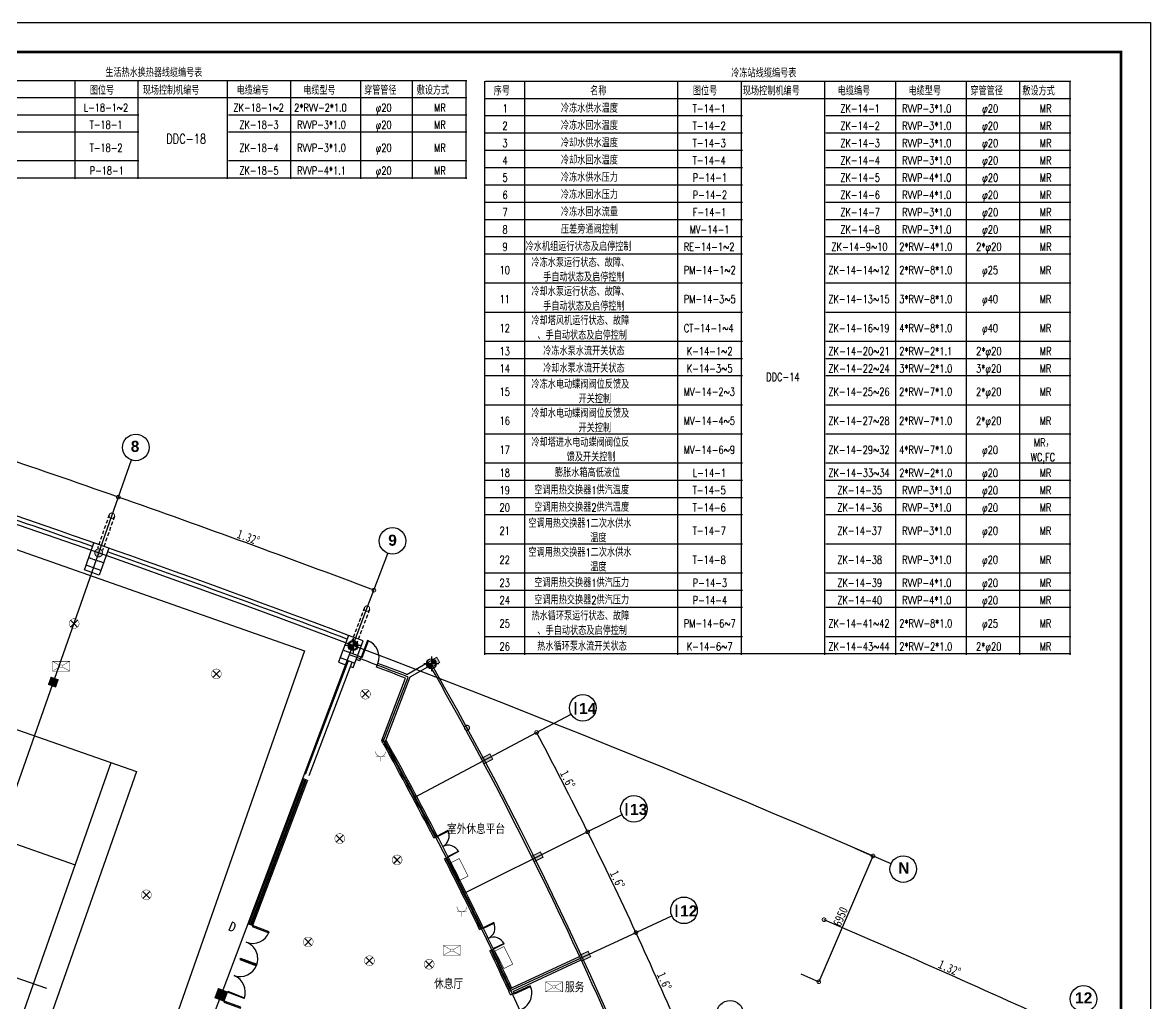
# Model space of a CAD drawing. Extents: x 23618587 to 48466785, y 42305484 to 86624613.
# Drawn here: x 24342374 to 24399613, y 43374893 to 43424671 of the extents above; entities that cross this region are included whole.
import ezdxf

# ---------------------------------------------------------------- set-up
doc = ezdxf.new("R2010")
doc.units = 0
doc.header["$MEASUREMENT"] = 0
doc.linetypes.add('HIDDEN', pattern=[9.525, 6.35, -3.175])
doc.layers.get('0').update_dxf_attribs({"linetype": 'CONTINUOUS'})
doc.layers.get('DEFPOINTS').update_dxf_attribs({"linetype": 'CONTINUOUS'})
for name, color, linetype in [('AC-W', 7, 'CONTINUOUS'), ('FRAME', 7, 'CONTINUOUS'), ('楼控', 1, 'CONTINUOUS'), ('设备-动力', 3, 'CONTINUOUS'), ('设备-插座', 3, 'CONTINUOUS'), ('设备-照明', 3, 'CONTINUOUS'), ('设备-箱柜', 3, 'CONTINUOUS')]:
    doc.layers.add(name, color=color, linetype=linetype)
doc.styles.add('HZTXT', font='txt', dxfattribs={"width": 0.9, "bigfont": 'HZTXT'})
doc.styles.add('IDQSTYLE', font='simplex.shx', dxfattribs={"width": 0.7, "bigfont": 'hzfs1.shx'})
doc.styles.add('Q1', font='SimSun.ttf', dxfattribs={"width": 0.8, "height": 450})
doc.styles.add('Q200', font='SimSun.ttf', dxfattribs={"width": 0.8, "height": 450})
doc.styles.add('T-SG-01$0$Arial', font='ARIALBD.TTF')
doc.dimstyles.new('Q2', dxfattribs={"dimscale": 150, "dimtxt": 2.5, "dimasz": 2.5, "dimexe": 0, "dimexo": 0, "dimgap": 0.5, "dimtad": 1, "dimdec": 4, "dimdsep": 46, "dimtxsty": 'Q200', "dimblk1": 'DOTSMALL', "dimblk2": 'DOTSMALL', "dimsah": 1, "dimcen": 2.5, "dimadec": 0, "dimazin": 0, "dimtfac": 1, "dimtdec": 3, "dimtmove": 2, "dimatfit": 3, "dimldrblk": 'DOTSMALL', "dimfxl": 1, "dimtolj": 1, "dimtzin": 10, "dimarcsym": 0})

# ---------------------------------------------------------------- blocks, each defined once
blk = doc.blocks.new('_DOTSMALL')
at = {"color": 0, "linetype": 'ByBlock', "const_width": 0.5}
blk.add_lwpolyline([(-0.0625, 0, 1), (0.0625, 0, 1)], format="xyb", close=True, dxfattribs=at)
blk = doc.blocks.new('*D46')
at = {"color": 0, "linetype": 'ByBlock'}
for p, q in [((24384614, 43382771), (24385532, 43382375)), ((24385532, 43382375), (24382782, 43375993)), ((24381863, 43376388), (24382782, 43375993))]:
    blk.add_line(p, q, dxfattribs=at)
at = {"layer": 'DEFPOINTS', "color": 0, "linetype": 'ByBlock'}
for p in [(24384614, 43382771), (24381863, 43376388), (24382782, 43375993)]:
    blk.add_point(p, dxfattribs=at)
at = {"color": 0, "linetype": 'ByBlock', "xscale": 375, "yscale": 375, "zscale": 375}
for p, rotation in [((24385532, 43382375), 66.6879804380563), ((24382782, 43375993), 246.6879804380563)]:
    blk.add_blockref('_DOTSMALL', p, dxfattribs=dict(at, rotation=rotation))
at = {"color": 0, "linetype": 'ByBlock', "insert": (24383881, 43379303), "char_height": 450, "attachment_point": 5, "rotation": 66.688, "style": 'Q200'}
blk.add_mtext('\\A1;6950', dxfattribs=at)
blk = doc.blocks.new('A$C78551AF3')
for points in [[(1500, 2500), (1500, 1500), (2500, 1500, 0.4142136)], [(500, 1500, 0.4142136), (1500, 500), (1500, 1500)]]:
    blk.add_hatch(color=256).paths.add_polyline_path(points)
for p, q in [((1500, 0), (1500, 3000)), ((0, 1500), (3000, 1500))]:
    blk.add_line(p, q)
blk.add_circle((1500, 1500), 1000)
blk = doc.blocks.new('A$C5D383393')
at = {"xscale": 0.25, "yscale": 0.25, "zscale": 0.25}
blk.add_blockref('A$C78551AF3', (0, 0), dxfattribs=at)
blk = doc.blocks.new('*D49')
at = {"color": 0, "linetype": 'ByBlock'}
blk.add_arc((24148685, 42835268), 599173, 69.32798, 70.64798, dxfattribs=at)
at = {"layer": 'DEFPOINTS', "color": 0, "linetype": 'ByBlock'}
for p in [(24347897, 43402474), (24346903, 43399644), (24355893, 43397471), (24360557, 43396799), (24359851, 43394928)]:
    blk.add_point(p, dxfattribs=at)
at = {"color": 0, "linetype": 'ByBlock', "xscale": 375, "yscale": 375, "zscale": 375}
for p, rotation in [((24347234, 43400587), 160.6479804382212), ((24360204, 43395864), 339.3279804383998)]:
    blk.add_blockref('_DOTSMALL', p, dxfattribs=dict(at, rotation=rotation))
at = {"color": 0, "linetype": 'ByBlock', "insert": (24353835, 43398545), "char_height": 450, "attachment_point": 5, "rotation": 339.988, "style": 'Q200'}
blk.add_mtext('\\A1;1.32°', dxfattribs=at)
blk = doc.blocks.new('*D51')
at = {"color": 0, "linetype": 'ByBlock'}
blk.add_arc((24148685, 42835268), 599173, 70.64798, 71.96798, dxfattribs=at)
at = {"layer": 'DEFPOINTS', "color": 0, "linetype": 'ByBlock'}
for p in [(24334468, 43405962), (24333849, 43404060), (24342887, 43402095), (24347897, 43402474), (24346903, 43399644)]:
    blk.add_point(p, dxfattribs=at)
at = {"color": 0, "linetype": 'ByBlock', "xscale": 375, "yscale": 375, "zscale": 375}
for p, rotation in [((24334158, 43405011), 161.9679804379639), ((24347234, 43400587), 340.6479804380576)]:
    blk.add_blockref('_DOTSMALL', p, dxfattribs=dict(at, rotation=rotation))
at = {"color": 0, "linetype": 'ByBlock', "insert": (24340805, 43403121), "char_height": 450, "attachment_point": 5, "rotation": 341.308, "style": 'Q200'}
blk.add_mtext('\\A1;1.32°', dxfattribs=at)
blk = doc.blocks.new('*D61')
at = {"color": 0, "linetype": 'ByBlock'}
blk.add_arc((24189221, 43293341), 203000, 24.8, 26.4, dxfattribs=at)
at = {"layer": 'DEFPOINTS', "color": 0, "linetype": 'ByBlock'}
for p in [(24372842, 43384491), (24370155, 43383157), (24372700, 43380201), (24375328, 43379334), (24372592, 43378070)]:
    blk.add_point(p, dxfattribs=at)
at = {"color": 0, "linetype": 'ByBlock', "xscale": 375, "yscale": 375, "zscale": 375}
for p, rotation in [((24371051, 43383602), 116.4000000028499), ((24373500, 43378489), 294.8000000027336)]:
    blk.add_blockref('_DOTSMALL', p, dxfattribs=dict(at, rotation=rotation))
at = {"color": 0, "linetype": 'ByBlock', "insert": (24372564, 43381184), "char_height": 450, "attachment_point": 5, "rotation": 295.6, "style": 'Q200'}
blk.add_mtext('\\A1;1.6°', dxfattribs=at)
blk = doc.blocks.new('*D62')
at = {"color": 0, "linetype": 'ByBlock'}
blk.add_arc((24189221, 43293341), 203000, 23.2, 24.8, dxfattribs=at)
at = {"layer": 'DEFPOINTS', "color": 0, "linetype": 'ByBlock'}
for p in [(24375328, 43379334), (24372592, 43378070), (24375053, 43375044), (24377656, 43374104), (24374887, 43372917)]:
    blk.add_point(p, dxfattribs=at)
at = {"color": 0, "linetype": 'ByBlock', "xscale": 375, "yscale": 375, "zscale": 375}
for p, rotation in [((24373500, 43378489), 114.8000000029758), ((24375806, 43373311), 293.200000002989)]:
    blk.add_blockref('_DOTSMALL', p, dxfattribs=dict(at, rotation=rotation))
at = {"color": 0, "linetype": 'ByBlock', "insert": (24374945, 43376030), "char_height": 450, "attachment_point": 5, "rotation": 294, "style": 'Q200'}
blk.add_mtext('\\A1;1.6°', dxfattribs=at)
blk = doc.blocks.new('*D65')
at = {"color": 0, "linetype": 'ByBlock'}
blk.add_arc((24189221, 43293341), 203000, 26.4, 28, dxfattribs=at)
at = {"layer": 'DEFPOINTS', "color": 0, "linetype": 'ByBlock'}
for p in [(24370214, 43389576), (24367577, 43388174), (24370203, 43385290), (24372842, 43384491), (24370155, 43383157)]:
    blk.add_point(p, dxfattribs=at)
at = {"color": 0, "linetype": 'ByBlock', "xscale": 375, "yscale": 375, "zscale": 375}
for p, rotation in [((24368460, 43388643), 118.0000000027783), ((24371051, 43383602), 296.4000000026154)]:
    blk.add_blockref('_DOTSMALL', p, dxfattribs=dict(at, rotation=rotation))
at = {"color": 0, "linetype": 'ByBlock', "insert": (24370040, 43386269), "char_height": 450, "attachment_point": 5, "rotation": 297.2, "style": 'Q200'}
blk.add_mtext('\\A1;1.6°', dxfattribs=at)
blk = doc.blocks.new('*D67')
at = {"color": 0, "linetype": 'ByBlock'}
blk.add_line((24383044, 43379129), (24383050, 43379143), dxfattribs=at)
blk.add_arc((24148685, 42835268), 592223, 65.36798, 66.68798, dxfattribs=at)
at = {"layer": 'DEFPOINTS', "color": 0, "linetype": 'ByBlock'}
for p in [(24383044, 43379129), (24382655, 43378225), (24391376, 43375480), (24395934, 43374509), (24395100, 43372691)]:
    blk.add_point(p, dxfattribs=at)
at = {"color": 0, "linetype": 'ByBlock', "xscale": 375, "yscale": 375, "zscale": 375}
for p, rotation in [((24383050, 43379143), 156.6879804380551), ((24395517, 43373600), 335.367980438324)]:
    blk.add_blockref('_DOTSMALL', p, dxfattribs=dict(at, rotation=rotation))
at = {"color": 0, "linetype": 'ByBlock', "insert": (24389422, 43376682), "char_height": 450, "attachment_point": 5, "rotation": 336.028, "style": 'Q200'}
blk.add_mtext('\\A1;1.32°', dxfattribs=at)
blk = doc.blocks.new('HC000426')
at = {"color": 0, "linetype": 'Continuous', "const_width": 0.3}
blk.add_lwpolyline([(5, 2.5), (-5, 2.5), (-5, -2.5), (5, -2.5)], close=True, dxfattribs=at)
at = {"color": 0, "style": 'IDQSTYLE', "width": 0.7}
blk.add_attdef('PSFHATT', (7, -2.5), '', height=2.5, dxfattribs=at)
blk = doc.blocks.new('HC001494')
at = {"color": 0, "linetype": 'Continuous'}
for p, q in [((-1.77, 1.77), (1.77, -1.77)), ((1.77, 1.77), (-1.77, -1.77))]:
    blk.add_line(p, q, dxfattribs=at)
at = {"color": 0, "linetype": 'Continuous', "const_width": 0.2}
blk.add_lwpolyline([(1.77, -1.77, 0.198912), (2.5, 0, 0.198912), (1.77, 1.77, 0.198912), (0, 2.5, 0.198912), (-1.77, 1.77, 0.198912), (-2.5, 0, 0.198912), (-1.77, -1.77, 0.198912), (0, -2.5, 0.198912)], format="xyb", close=True, dxfattribs=at)
at = {"color": 0, "style": 'IDQSTYLE', "width": 0.7}
blk.add_attdef('PSFHATT', (4.5, -2.5), '', height=2.5, dxfattribs=at)
blk = doc.blocks.new('HC000704')
at = {"color": 0, "linetype": 'Continuous', "const_width": 0.2}
for points in [[(-0.61, 0.35), (-4.38, 2.5)], [(-4.38, 2.5), (4.37, 2.5), (4.37, -2.5), (-4.38, -2.5), (-4.38, 2.5)], [(4.37, 2.5), (0.61, 0.35)], [(-0.61, -0.35), (-4.38, -2.5)], [(0.61, -0.35), (4.37, -2.5)]]:
    blk.add_lwpolyline(points, dxfattribs=at)
at = {"color": 0, "linetype": 'Continuous', "const_width": 0.16}
blk.add_lwpolyline([(0, -0.71, 0.198912), (0.5, -0.5, 0.198912), (0.71, 0, 0.198912), (0.5, 0.5, 0.198912), (0, 0.71, 0.198912), (-0.5, 0.5, 0.198912), (-0.71, 0, 0.198912), (-0.5, -0.5, 0.198912)], format="xyb", close=True, dxfattribs=at)
at = {"color": 0, "style": 'IDQSTYLE', "width": 0.7}
blk.add_attdef('PSFHATT', (6.37, -2.5), '', height=2.5, dxfattribs=at)
blk = doc.blocks.new('HC000133')
at = {"color": 0, "linetype": 'Continuous', "const_width": 0.2}
for points in [[(-2.55, 2.48), (2.48, 2.48)], [(0, 2.5), (0, 0)]]:
    blk.add_lwpolyline(points, dxfattribs=at)
blk.add_lwpolyline([(-2.5, 5, 0.198912), (-1.77, 3.23, 0.198912), (0, 2.5, 0.198912), (1.77, 3.23, 0.198912), (2.5, 5)], format="xyb", dxfattribs=at)
at = {"color": 0, "style": 'IDQSTYLE', "width": 0.7}
blk.add_attdef('PSFHATT', (4.5, 0), '', height=2.5, dxfattribs=at)

msp = doc.modelspace()

# ---------------------------------------------------------------- hatches: boundary and pattern name
at = {"layer": 'AC-W'}
h = msp.add_hatch(color=7, dxfattribs=at)
edge = h.paths.add_edge_path()
edge.add_arc((24320121.32994, 43406259.91628), 200, 73.287980437, 253.287980437)
edge.add_arc((24320121.32994, 43406259.91628), 200, 253.287980437, 73.287980437)
edge = h.paths.add_edge_path()
edge.add_arc((24306922.58816, 43410057.10815), 200, 74.607980438, 254.607980438)
edge.add_arc((24306922.58816, 43410057.10815), 200, 254.607980437, 74.607980437)
edge = h.paths.add_edge_path()
edge.add_arc((24333229.66712, 43402158.59039), 200, 251.967980438, 71.967980438, ccw=False)
edge.add_arc((24333229.66712, 43402158.59039), 200, 71.967980438, 251.967980438, ccw=False)
edge = h.paths.add_edge_path()
edge.add_arc((24346240.32241, 43397757.20074), 200, 250.64802234, 70.64802234, ccw=False)
edge.add_arc((24346240.32241, 43397757.20074), 200, 70.64802234, 250.64802234, ccw=False)
edge = h.paths.add_edge_path()
edge.add_arc((24359145.01644, 43393056.74134), 200, 69.327980437, 249.327980437)
edge.add_arc((24359145.01644, 43393056.74134), 200, 249.327980437, 69.327980437)
h = msp.add_hatch(color=7, dxfattribs=at)
h.paths.add_polyline_path([(24368207.34969, 43382357.57992), (24368655.20557, 43382579.89751), (24368788.59612, 43382311.18398), (24368340.74024, 43382088.86639)])
h.paths.add_polyline_path([(24365652.06717, 43387320.45838), (24366093.54096, 43387555.19416), (24366234.38243, 43387290.30988), (24365792.90864, 43387055.5741)])
h.paths.add_polyline_path([(24362959.20922, 43392210.0542), (24363393.95668, 43392457.02514), (24363542.13924, 43392196.17666), (24363107.39178, 43391949.20573)])
h.paths.add_polyline_path([(24377014.51597, 43361851.43138), (24377484.36228, 43362022.44145), (24377586.96832, 43361740.53367), (24377117.12201, 43361569.52359)])
h.paths.add_polyline_path([(24375028.36494, 43367068.21539), (24375493.25318, 43367252.27767), (24375603.69055, 43366973.34472), (24375138.8023, 43366789.28244)])
h.paths.add_polyline_path([(24372897.32712, 43372227.50886), (24373356.89479, 43372424.47982), (24373475.07736, 43372148.73922), (24373015.50969, 43371951.76826)])
h.paths.add_polyline_path([(24370623.06424, 43377325.28874), (24371076.95298, 43377535.01478), (24371202.7886, 43377262.68154), (24370748.89986, 43377052.95549)])
h.paths.add_polyline_path([(24378854.23146, 43356581.22472), (24379328.66947, 43356739.04924), (24379423.36418, 43356454.38644), (24378948.92618, 43356296.56192)])
h.paths.add_polyline_path([(24383480.99679, 43340491.3534), (24383966.97729, 43340608.92445), (24384037.51993, 43340317.33615), (24383551.53943, 43340199.7651)])
h.paths.add_polyline_path([(24382088.73296, 43345897.02012), (24382571.24121, 43346028.11471), (24382649.89796, 43345738.60976), (24382167.38971, 43345607.51517)])
h.paths.add_polyline_path([(24380546.07688, 43351261.70497), (24381024.73663, 43351406.22087), (24381111.44617, 43351119.02502), (24380632.78642, 43350974.50912)])
msp.add_hatch(color=7, dxfattribs=at).paths.add_polyline_path([(24352600.97513, 43375004.66433), (24352777.45801, 43375472.48245), (24352309.63989, 43375648.96533), (24352133.15701, 43375181.14721)])

# ---------------------------------------------------------------- linework, layer by layer
at = {"color": 7}
for points in [[(24335333.21551, 43421730.95091), (24364923.16356, 43421730.95091)], [(24345020.95169, 43421674.0061), (24345020.95169, 43416741.16174)], [(24348224.09738, 43421674.0061), (24348224.09738, 43416741.16174)], [(24352765.44615, 43421674.0061), (24352765.44615, 43416741.16174)], [(24355968.59184, 43421674.0061), (24355968.59184, 43416741.16174)], [(24359527.6426, 43421674.0061), (24359527.6426, 43416741.16174)], [(24362154.22206, 43421674.0061), (24362154.22206, 43416741.16174)], [(24364866.21874, 43421674.0061), (24364866.21874, 43416741.16174)], [(24365818.60505, 43421701.46581), (24365818.60505, 43392586.25097)], [(24365876.13079, 43421701.46581), (24395580.98446, 43421701.46581)], [(24367839.19665, 43421643.94007), (24367839.19665, 43392586.25097)], [(24375612.36218, 43421643.94007), (24375612.36218, 43392586.25097)], [(24378848.18502, 43421643.94007), (24378848.18502, 43392586.25097)], [(24383076.32686, 43421643.94007), (24383076.32686, 43392586.25097)], [(24386671.68557, 43421643.94007), (24386671.68557, 43392586.25097)], [(24390267.04428, 43421643.94007), (24390267.04428, 43392586.25097)], [(24392963.56332, 43421643.94007), (24392963.56332, 43392586.25097)], [(24395523.45872, 43421643.94007), (24395523.45872, 43392586.25097)], [(24335333.21551, 43420862.54252), (24364923.16356, 43420862.54252)], [(24365876.13079, 43420824.19828), (24395580.98446, 43420824.19828)], [(24335333.21551, 43419994.13414), (24348281.04219, 43419994.13414)], [(24352822.39096, 43419994.13414), (24364923.16356, 43419994.13414)], [(24365876.13079, 43419946.93076), (24378905.71076, 43419946.93076)], [(24383133.8526, 43419946.93076), (24395580.98446, 43419946.93076)], [(24335333.21551, 43419125.72575), (24348281.04219, 43419125.72575)], [(24352822.39096, 43419125.72575), (24364923.16356, 43419125.72575)], [(24365876.13079, 43419069.66323), (24378905.71076, 43419069.66323)], [(24383133.8526, 43419069.66323), (24395580.98446, 43419069.66323)], [(24365876.13079, 43418192.39571), (24378905.71076, 43418192.39571)], [(24383133.8526, 43418192.39571), (24395580.98446, 43418192.39571)], [(24335333.21551, 43417666.51494), (24348281.04219, 43417666.51494)], [(24352822.39096, 43417666.51494), (24364923.16356, 43417666.51494)], [(24365876.13079, 43417315.12818), (24378905.71076, 43417315.12818)], [(24383133.8526, 43417315.12818), (24395580.98446, 43417315.12818)], [(24335333.21551, 43416798.10655), (24364923.16356, 43416798.10655)], [(24365876.13079, 43416437.86066), (24378905.71076, 43416437.86066)], [(24383133.8526, 43416437.86066), (24395580.98446, 43416437.86066)], [(24365876.13079, 43415560.59313), (24378905.71076, 43415560.59313)], [(24383133.8526, 43415560.59313), (24395580.98446, 43415560.59313)], [(24365876.13079, 43414683.32561), (24378905.71076, 43414683.32561)], [(24383133.8526, 43414683.32561), (24395580.98446, 43414683.32561)], [(24365876.13079, 43413806.05808), (24378905.71076, 43413806.05808)], [(24383133.8526, 43413806.05808), (24395580.98446, 43413806.05808)], [(24365876.13079, 43412928.79056), (24378905.71076, 43412928.79056)], [(24383133.8526, 43412928.79056), (24395580.98446, 43412928.79056)], [(24365876.13079, 43411454.69348), (24378905.71076, 43411454.69348)], [(24383133.8526, 43411454.69348), (24395580.98446, 43411454.69348)], [(24365876.13079, 43409980.59641), (24378905.71076, 43409980.59641)], [(24383133.8526, 43409980.59641), (24395580.98446, 43409980.59641)], [(24365876.13079, 43408506.49934), (24378905.71076, 43408506.49934)], [(24383133.8526, 43408506.49934), (24395580.98446, 43408506.49934)], [(24365876.13079, 43407629.23182), (24378905.71076, 43407629.23182)], [(24383133.8526, 43407629.23182), (24395580.98446, 43407629.23182)], [(24365876.13079, 43406751.96429), (24378905.71076, 43406751.96429)], [(24383133.8526, 43406751.96429), (24395580.98446, 43406751.96429)], [(24365876.13079, 43405277.86722), (24378905.71076, 43405277.86722)], [(24383133.8526, 43405277.86722), (24395580.98446, 43405277.86722)], [(24365876.13079, 43403803.77015), (24378905.71076, 43403803.77015)], [(24383133.8526, 43403803.77015), (24395580.98446, 43403803.77015)], [(24365876.13079, 43402329.67308), (24378905.71076, 43402329.67308)], [(24383133.8526, 43402329.67308), (24395580.98446, 43402329.67308)], [(24365876.13079, 43401452.40555), (24378905.71076, 43401452.40555)], [(24383133.8526, 43401452.40555), (24395580.98446, 43401452.40555)], [(24365876.13079, 43400575.13803), (24378905.71076, 43400575.13803)], [(24383133.8526, 43400575.13803), (24395580.98446, 43400575.13803)], [(24365876.13079, 43399697.8705), (24378905.71076, 43399697.8705)], [(24383133.8526, 43399697.8705), (24395580.98446, 43399697.8705)], [(24365876.13079, 43398223.77343), (24378905.71076, 43398223.77343)], [(24383133.8526, 43398223.77343), (24395580.98446, 43398223.77343)], [(24365876.13079, 43396749.67636), (24378905.71076, 43396749.67636)], [(24383133.8526, 43396749.67636), (24395580.98446, 43396749.67636)], [(24365876.13079, 43395872.40883), (24378905.71076, 43395872.40883)], [(24383133.8526, 43395872.40883), (24395580.98446, 43395872.40883)], [(24365876.13079, 43394995.14131), (24378905.71076, 43394995.14131)], [(24383133.8526, 43394995.14131), (24395580.98446, 43394995.14131)], [(24365876.13079, 43393521.04424), (24378905.71076, 43393521.04424)], [(24383133.8526, 43393521.04424), (24395580.98446, 43393521.04424)], [(24365876.13079, 43392643.77671), (24395580.98446, 43392643.77671)]]:
    msp.add_lwpolyline(points, dxfattribs=at)
at = {"layer": 'AC-W', "color": 7}
for p, q in [((24346902.50928, 43399643.93514), (24347896.62271, 43402474.43659)), ((24334983.42262, 43400412.16504), (24356683.93377, 43392790.6287)), ((24359851.20616, 43394928.38194), (24360910.10633, 43397734.82404)), ((24359494.34005, 43392283.79233), (24359565.13203, 43392470.84445)), ((24356738.31632, 43386536.5555), (24358909.32934, 43392290.47393)), ((24356925.42166, 43386465.90427), (24359096.45265, 43392219.87036)), ((24360335.69267, 43391964.64613), (24360406.76718, 43392151.59107)), ((24361871.87703, 43391592.36355), (24362959.20922, 43392210.0542)), ((24362049.37239, 43391463.17636), (24363057.99215, 43392036.15213)), ((24360599.91257, 43388241.48774), (24361811.46295, 43391401.3326)), ((24360726.39457, 43388012.71757), (24362049.37239, 43391463.17636)), ((24337804.0515, 43390290.62808), (24348154.25181, 43386655.48662)), ((24368459.62544, 43388643.37808), (24370213.70397, 43389576.03818)), ((24346861.65615, 43387109.46509), (24338984.96403, 43364682.45858)), ((24348154.25181, 43386655.48662), (24340277.55969, 43364228.48011)), ((24356650.06753, 43386302.66636), (24353861.221, 43378911.28023)), ((24356720.23877, 43386276.19002), (24353931.38825, 43378884.79331)), ((24356767.0196, 43386258.53913), (24353978.16452, 43378867.13034)), ((24356837.19085, 43386232.06279), (24354048.32608, 43378840.62833)), ((24337279.07643, 43384661.54946), (24345044.08542, 43381934.36493)), ((24370155.03966, 43383156.95703), (24372842.17494, 43384490.86257)), ((24363245.76389, 43383297.77101), (24363423.43056, 43383389.61084)), ((24386450.35274, 43381979.40505), (24384613.62598, 43382770.88139)), ((24363793.25759, 43382230.63388), (24363971.48321, 43382321.38425)), ((24333007.12, 43379378.67257), (24343591.42411, 43375661.31043)), ((24372592.31475, 43378069.97149), (24375327.79615, 43379333.94134)), ((24365570.86775, 43378649.66143), (24365750.90818, 43378736.75588)), ((24366089.86019, 43377568.37616), (24366270.43048, 43377654.3667)), ((24367012.90376, 43375602.08083), (24370644.01414, 43377279.88937)), ((24367278.34969, 43375504.41576), (24370727.90455, 43377098.33388)), ((24367138.62716, 43375329.80817), (24367320.26816, 43375413.51328))]:
    msp.add_line(p, q, dxfattribs=at)
at = {"layer": 'AC-W', "color": 7, "ltscale": 300}
for p, q in [((24328097.19679, 43346100.28264), (24346902.50928, 43399643.93514)), ((24334444.07932, 43327590.93842), (24359851.20616, 43394928.38194)), ((24360663.17397, 43388127.15587), (24361940.63856, 43391458.9116)), ((24362278.99229, 43385357.07714), (24368459.62544, 43388643.37808)), ((24364780.7691, 43380489.14596), (24370155.03966, 43383156.95703)), ((24367054.87214, 43375511.31379), (24372592.31475, 43378069.97149))]:
    msp.add_line(p, q, dxfattribs=at)
at = {"layer": 'AC-W', "color": 7, "linetype": 'HIDDEN', "ltscale": 30}
for p, q in [((24346773.44285, 43399691.39179), (24346171.79677, 43397978.34772)), ((24347032.90549, 43399600.26472), (24346431.2594, 43397887.22066)), ((24359723.11345, 43394978.3917), (24359082.16481, 43393279.66193)), ((24359980.408, 43394881.31175), (24359339.45936, 43393182.58198))]:
    msp.add_line(p, q, dxfattribs=at)
at = {"layer": 'AC-W', "color": 7, "const_width": 50}
for points in [[(24347032.90549, 43399600.26472, -0.9999977471), (24346773.44285, 43399691.39179, -0.9999977471)], [(24359980.408, 43394881.31175, -0.9999977471), (24359723.11345, 43394978.3917, -0.9999977471)]]:
    msp.add_lwpolyline(points, format="xyb", close=True, dxfattribs=at)
at = {"layer": 'AC-W', "color": 7}
for points in [[(24346750.27092, 43398002.05252), (24346352.62555, 43396869.85194), (24345597.82516, 43397134.94886), (24345995.47053, 43398267.14944)], [(24346750.27092, 43398002.05252), (24346352.62555, 43396869.85194), (24345597.82516, 43397134.94885), (24345995.47053, 43398267.14944)], [(24346352.62555, 43396869.85194), (24346269.78276, 43396633.97682), (24345514.98237, 43396899.07373), (24345597.82516, 43397134.94885)], [(24358488.30801, 43392449.32959), (24358400.10095, 43392215.55117), (24358821.1284, 43392056.69308)], [(24359008.2517, 43391986.08948), (24359148.59418, 43391933.13679), (24359236.54996, 43392167.01021)]]:
    msp.add_lwpolyline(points, dxfattribs=at)
at = {"layer": 'AC-W', "color": 7, "const_width": 50}
for points in [[(24346306.5965, 43397945.90088, -1), (24346174.04832, 43397568.50059, -1), (24346306.5965, 43397945.90088, -1)], [(24346306.5965, 43397945.90088, -1), (24346174.04832, 43397568.50059, -1), (24346306.5965, 43397945.90088, -1)], [(24359215.62004, 43393243.86465, 1), (24359074.41285, 43392869.61804, 1), (24359215.62004, 43393243.86465, 1)], [(24359215.62004, 43393243.86465, 1), (24359074.41285, 43392869.61804, 1), (24359215.62004, 43393243.86465, 1)]]:
    msp.add_lwpolyline(points, format="xyb", dxfattribs=at)
at = {"layer": 'AC-W', "color": 7}
for points in [[(24359660.47025, 43393289.78077), (24358911.97702, 43393572.19515), (24358488.30801, 43392449.32959), (24359236.54995, 43392167.01021)], [(24359660.47025, 43393289.78077), (24358911.97702, 43393572.19515), (24358488.30801, 43392449.32959), (24359236.54996, 43392167.01021)], [(24359565.41465, 43392470.73749), (24359607.47725, 43392454.74571), (24359927.31299, 43393295.99781), (24359885.25039, 43393311.9896)], [(24363423.43056, 43383389.61084), (24363437.12489, 43383362.9188), (24363970.96581, 43383636.80538), (24363957.27148, 43383663.49743)], [(24363971.48321, 43382321.38425), (24363957.78888, 43382348.0763), (24364491.62981, 43382621.96288), (24364505.32414, 43382595.27084)], [(24354049.03124, 43378840.28916), (24354033.14544, 43378798.18641), (24354875.20038, 43378480.47036), (24354891.08618, 43378522.57311)], [(24365750.90818, 43378736.75588), (24365763.88962, 43378709.70995), (24366304.80823, 43378969.33863), (24366291.8268, 43378996.38457)], [(24366270.43048, 43377654.3667), (24366257.44904, 43377681.41263), (24366798.36766, 43377941.04131), (24366811.34909, 43377913.99538)], [(24353412.89393, 43377156.5183), (24353397.00812, 43377114.41556), (24354239.06306, 43376796.69951), (24354254.94886, 43376838.80226)], [(24353412.89394, 43377156.5183), (24353428.77974, 43377198.62105), (24354270.83467, 43376880.905), (24354254.94887, 43376838.80225)], [(24367320.26816, 43375413.51328), (24367339.00793, 43375372.60092), (24368157.2551, 43375747.39628), (24368138.51533, 43375788.30864)], [(24352777.4858, 43375472.47196), (24352794.16299, 43375514.26755), (24353630.07477, 43375180.72371), (24353613.39758, 43375138.92812)], [(24352601.04053, 43375004.63966), (24352585.96331, 43374962.24064), (24353433.9438, 43374660.69616), (24353449.02103, 43374703.09518)]]:
    msp.add_lwpolyline(points, close=True, dxfattribs=at)
at = {"layer": 'AC-W', "color": 7, "const_width": 50}
for points in [[(24362959.20922, 43392210.0542), (24363393.95668, 43392457.02514), (24363542.13924, 43392196.17666), (24363107.39178, 43391949.20573)], [(24365652.06717, 43387320.45838), (24366093.54096, 43387555.19416), (24366234.38243, 43387290.30988), (24365792.90864, 43387055.5741)], [(24368207.34969, 43382357.57992), (24368655.20557, 43382579.89751), (24368788.59612, 43382311.18398), (24368340.74024, 43382088.86639)], [(24370623.06424, 43377325.28874), (24371076.95298, 43377535.01478), (24371202.7886, 43377262.68154), (24370748.89986, 43377052.95549)], [(24352777.45801, 43375472.48245), (24352600.97513, 43375004.66433), (24352133.15701, 43375181.14721), (24352309.63989, 43375648.96533)]]:
    msp.add_lwpolyline(points, close=True, dxfattribs=at)
at = {"layer": 'AC-W', "color": 7, "const_width": 40}
msp.add_lwpolyline([(24343814.34064, 43391454.58178), (24344191.73343, 43391322.01226), (24344059.16391, 43390944.61946), (24343681.77112, 43391077.18898), (24343814.34064, 43391454.58178)], dxfattribs=at)
at = {"layer": 'AC-W', "color": 7}
for centre in [(24348120.29824, 43403111.29942), (24361148.39346, 43398366.3652), (24370809.69359, 43389892.93148), (24373400.54425, 43384768.0395), (24387070.24803, 43381712.28179), (24375940.54595, 43379617.0715), (24396215.27416, 43375122.69081), (24378276.72596, 43374369.92529)]:
    msp.add_circle(centre, 675, dxfattribs=at)
at = {"layer": 'AC-W', "color": 7, "ltscale": 300}
for centre, radius, start, end in [((24148685.34615, 42835267.72991), 596172.67138, 66.68798044312, 75.91231401326), ((24148685.34615, 42835267.72991), 595673.10694, 69.02213509168, 69.32798044285), ((24189221.26409, 43293340.65083), 200000, 4.560471461, 29.6000000034), ((24189221.26409, 43293340.65083), 196000, 18.7775437664, 29.0000337956)]:
    msp.add_arc(centre, radius, start, end, dxfattribs=at)
at = {"layer": 'AC-W', "color": 7}
for centre, radius, start, end in [((24148685.34615, 42835267.72991), 596372.67138, 70.68636811009, 71.77581669526), ((24148685.34615, 42835267.72991), 596572.67138, 69.36639706048, 71.77581669526), ((24148685.34615, 42835267.72991), 596572.67138, 70.60952196825, 70.68635523363), ((24148685.34615, 42835267.72991), 596372.67138, 69.36640995961, 70.60950907036), ((24359565.41465, 43392470.73749), 900, 339.183690791, 69.183690787), ((24148685.34615, 42835267.72991), 595573.10694, 69.27028784458, 69.28952086108), ((24148685.34615, 42835267.72991), 595773.10694, 69.27028784458, 69.28952946105), ((24148685.34615, 42835267.72991), 595573.10694, 69.03175537224, 69.18371985665), ((24148685.34615, 42835267.72991), 595773.10694, 69.03290432726, 69.18371985665), ((24189221.26409, 43293340.65083), 199900, 18.8354385288, 29.6000000034), ((24189221.26409, 43293340.65083), 195900, 28.8990137547, 28.9754686019), ((24189221.26409, 43293340.65083), 195900, 27.3354443878, 28.8990137547), ((24189221.26409, 43293340.65083), 195975, 27.3354443878, 28.9174907911), ((24189221.26409, 43293340.65083), 196025, 27.3354443878, 28.9297981786), ((24189221.26409, 43293340.65083), 196100, 27.3354443878, 28.9482433208), ((24189221.26416, 43293340.6507), 196100, 26.9846533938, 27.3354442177), ((24363423.43056, 43383389.61084), 600, 297.160049007, 27.160049011), ((24363971.48321, 43382321.38425), 600, 27.160048806, 117.160048808), ((24189221.26409, 43293340.65083), 195900, 25.8153466575, 26.984653349), ((24189221.26409, 43293340.65083), 195975, 25.8153466575, 26.984653349), ((24189221.26409, 43293340.65083), 196025, 25.8153466575, 26.984653349), ((24189221.26409, 43293340.65083), 196100, 25.8153466575, 26.984653349), ((24148685.34615, 42835267.72991), 581072.67138, 69.30332999625, 69.32305069016), ((24189221.26404, 43293340.65094), 196100, 25.4645557879, 25.8153466217), ((24365750.90818, 43378736.75588), 600, 295.6399512, 25.639951204), ((24354049.03124, 43378840.28916), 900, 249.327989411, 339.327989409), ((24366270.43048, 43377654.3667), 600, 25.639951001, 115.639951005), ((24353412.89394, 43377156.5183), 900, 339.327989409, 69.327989411), ((24189221.26409, 43293340.65083), 195900, 24.829247465, 25.4645556207), ((24189221.26409, 43293340.65083), 195975, 24.829247465, 25.4645556207), ((24189221.26409, 43293340.65083), 196025, 24.8292176366, 25.4645556207), ((24189221.26409, 43293340.65083), 196100, 24.8292176366, 25.4645556207), ((24353412.89393, 43377156.5183), 900, 249.327989411, 339.327989409), ((24352777.4858, 43375472.47196), 900, 338.247111199, 68.247111194), ((24367320.26816, 43375413.51328), 900, 294.609988368, 24.609988371), ((24189221.26409, 43293340.65083), 195900, 24.7415349207, 24.829247465), ((24189221.26409, 43293340.65083), 196100, 24.7415349207, 24.7707823688)]:
    msp.add_arc(centre, radius, start, end, dxfattribs=at)
at = {"layer": 'AC-W', "color": 7, "linetype": 'HIDDEN', "ltscale": 10}
for start, end in [(70.6094703334, 70.68640677128), (70.6094703334, 70.68640677128), (69.28952944739, 69.36644866171), (69.28952944739, 69.36644866171)]:
    msp.add_arc((24148685.34615, 42835267.72991), 595772.67138, start, end, dxfattribs=at)
at = {"layer": 'AC-W', "color": 7, "linetype": 'ByBlock'}
msp.add_point((24364925.82334, 43388880.73592), dxfattribs=at)
at = {"layer": 'AC-W', "color": 7}
msp.add_solid([(24343814.34064, 43391454.58178), (24344191.73343, 43391322.01226), (24343681.77112, 43391077.18898), (24344059.16391, 43390944.61946)], dxfattribs=at)
at = {"layer": 'FRAME'}
msp.add_lwpolyline([(24221262.63462, 43298521.29116), (24221262.63462, 43424671.29116), (24399612.63462, 43424671.29116), (24399612.63462, 43298521.29116)], close=True, dxfattribs=at)
at = {"layer": 'FRAME', "const_width": 135}
msp.add_lwpolyline([(24225012.63462, 43300021.29116), (24225012.63462, 43423171.29116), (24398112.63462, 43423171.29116), (24398112.63462, 43300021.29116)], close=True, dxfattribs=at)
at = {"layer": '楼控', "color": 7}
msp.add_line((24356683.93377, 43392790.6287), (24343097.71681, 43354107.10884), dxfattribs=at)

# ---------------------------------------------------------------- block references
at = {"layer": 'AC-W', "color": 7, "rotation": 180.0000000033351}
for p in [(24359520.01682, 43393431.74146), (24363495.25037, 43392504.02427)]:
    msp.add_blockref('A$C5D383393', p, dxfattribs=at)
at = {"layer": 'AC-W', "color": 7, "linetype": 'ByBlock', "xscale": 500.0000000000181, "yscale": 500, "zscale": 500, "rotation": 28.53532057740776}
msp.add_blockref('_DOTSMALL', (24364925.82334, 43388880.73592), dxfattribs=at)
at = {"layer": '设备-动力', "xscale": 100, "yscale": 100, "zscale": 100}
for p in [(24344330.83377, 43392004.53007), (24364163.77364, 43377586.27752), (24369348.44172, 43375735.90007)]:
    msp.add_blockref('HC000704', p, dxfattribs=at)
at = {"layer": '设备-插座', "xscale": 100, "yscale": 100, "zscale": 100}
for p in [(24360542.65543, 43387176.83987), (24364671.40639, 43379296.46573)]:
    msp.add_blockref('HC000133', p, dxfattribs=at)
at = {"layer": '设备-照明', "color": 3, "xscale": 100, "yscale": 100, "zscale": 100}
for p in [(24344992.22423, 43394170.42121), (24352208.97006, 43391616.80346), (24359774.94854, 43390589.52458), (24358473.85253, 43383260.0171), (24361379.63361, 43382175.77043), (24361384.71601, 43382176.78691), (24348656.11058, 43380403.09071), (24356869.16746, 43378012.26322), (24359977.65184, 43377060.37935), (24363008.12128, 43376884.73139)]:
    msp.add_blockref('HC001494', p, dxfattribs=at)
at = {"layer": '设备-箱柜', "color": 142, "xscale": 99.99999999999993, "yscale": 99.99999999999997, "zscale": 100, "rotation": 296.6923266761137}
for p in [(24364537.37043, 43381687.08257, 0.00038), (24366800.068, 43377222.73868, 0.00038)]:
    msp.add_blockref('HC000426', p, dxfattribs=at)

# ---------------------------------------------------------------- texts
at = {"color": 7, "style": 'HZTXT', "width": 0.75}
for s, height, p in [('生活热水换热器线缆编号表', 404.3081667, (24346579.81592, 43421916.02155)), ('冷冻站线缆编号表', 408.432749, (24378337.64408, 43421888.42446)), ('图位号', 404.308167, (24345789.70665, 43421019.14076)), ('现场控制机编号', 404.308167, (24348480.34903, 43421019.14076)), ('电缆编号', 404.308167, (24353242.35895, 43421019.14076)), ('电缆型号', 404.308167, (24356623.45718, 43421019.14076)), ('穿管管径', 404.308167, (24359712.71324, 43421019.14076)), ('敷设方式', 404.308167, (24362382.00131, 43421019.14076)), ('序号', 408.432749, (24366286.00168, 43420982.39407)), ('名称', 408.432749, (24371182.88025, 43420982.39407)), ('图位号', 408.432749, (24376388.95966, 43420982.39407)), ('现场控制机编号', 408.432749, (24378927.28291, 43420982.39407)), ('电缆编号', 408.432749, (24383737.87286, 43420982.39407)), ('电缆型号', 408.432749, (24387333.23158, 43420982.39407)), ('穿管管径', 408.432749, (24390475.57509, 43420982.39407)), ('敷设方式', 408.432749, (24393107.37766, 43420982.39407)), ('L-18-1~2', 404.308167, (24345483.62829, 43420150.73237)), ('ZK-18-1~2', 404.308167, (24353078.64262, 43420150.73237)), ('2*RVV-2*1.0', 404.3081667, (24356160.78058, 43420150.73237)), ('φ20', 404.308167, (24360296.39756, 43420150.73237)), ('MR', 404.308167, (24363264.6459, 43420150.73237)), ('1', 408.43275, (24366731.82616, 43420105.12654)), ('冷冻水供水温度', 408.432749, (24369694.40174, 43420105.12654)), ('T-14-1', 408.432749, (24376381.76894, 43420105.12654)), ('ZK-14-1', 408.432749, (24383874.4965, 43420105.12654)), ('RVVP-3*1.0', 408.432749, (24387016.84001, 43420105.12654)), ('φ20', 408.432749, (24391072.40463, 43420105.12654)), ('MR', 408.432749, (24393999.02662, 43420105.12654)), ('T-18-1', 404.308167, (24345782.58855, 43419282.32399)), ('ZK-18-3', 404.308167, (24353377.60288, 43419282.32399)), ('RVVP-3*1.0', 404.308167, (24356310.26071, 43419282.32399)), ('φ20', 404.308167, (24360296.39756, 43419282.32399)), ('MR', 404.308167, (24363264.6459, 43419282.32399)), ('2', 408.43275, (24366731.82616, 43419227.85902)), ('冷冻水回水温度', 408.432749, (24369694.40174, 43419227.85902)), ('T-14-2', 408.432749, (24376381.76894, 43419227.85902)), ('ZK-14-2', 408.432749, (24383874.4965, 43419227.85902)), ('RVVP-3*1.0', 408.432749, (24387016.84001, 43419227.85902)), ('φ20', 408.432749, (24391072.40463, 43419227.85902)), ('MR', 408.432749, (24393999.02662, 43419227.85902)), ('DDC-18', 489.725385, (24349661.95388, 43418527.80522)), ('3', 408.43275, (24366731.82616, 43418350.59149)), ('冷却水供水温度', 408.432749, (24369694.40174, 43418350.59149)), ('T-14-3', 408.432749, (24376381.76894, 43418350.59149)), ('ZK-14-3', 408.432749, (24383874.4965, 43418350.59149)), ('RVVP-3*1.0', 408.432749, (24387016.84001, 43418350.59149)), ('φ20', 408.432749, (24391072.40463, 43418350.59149)), ('MR', 408.432749, (24393999.02662, 43418350.59149)), ('T-18-2', 404.308167, (24345782.58855, 43418114.95534)), ('ZK-18-4', 404.308167, (24353377.60288, 43418114.95534)), ('RVVP-3*1.0', 404.308167, (24356310.26071, 43418114.95534)), ('φ20', 404.308167, (24360296.39756, 43418114.95534)), ('MR', 404.308167, (24363264.6459, 43418114.95534)), ('4', 408.43275, (24366731.82616, 43417473.32397)), ('冷却水回水温度', 408.432749, (24369694.40174, 43417473.32397)), ('T-14-4', 408.432749, (24376381.76894, 43417473.32397)), ('ZK-14-4', 408.432749, (24383874.4965, 43417473.32397)), ('RVVP-3*1.0', 408.432749, (24387016.84001, 43417473.32397)), ('φ20', 408.432749, (24391072.40463, 43417473.32397)), ('MR', 408.432749, (24393999.02662, 43417473.32397)), ('P-18-1', 404.308167, (24345782.58855, 43416954.70479)), ('ZK-18-5', 404.308167, (24353377.60288, 43416954.70479)), ('RVVP-4*1.1', 404.308167, (24356310.26071, 43416954.70479)), ('φ20', 404.308167, (24360296.39756, 43416954.70479)), ('MR', 404.308167, (24363264.6459, 43416954.70479)), ('5', 408.43275, (24366731.82616, 43416596.05644)), ('冷冻水供水压力', 408.432749, (24369694.40174, 43416596.05644)), ('P-14-1', 408.432749, (24376381.76894, 43416596.05644)), ('ZK-14-5', 408.432749, (24383874.4965, 43416596.05644)), ('RVVP-4*1.0', 408.432749, (24387016.84001, 43416596.05644)), ('φ20', 408.432749, (24391072.40463, 43416596.05644)), ('MR', 408.432749, (24393999.02662, 43416596.05644)), ('6', 408.43275, (24366731.82616, 43415718.78891)), ('冷冻水回水压力', 408.432749, (24369694.40174, 43415718.78891)), ('P-14-2', 408.432749, (24376381.76894, 43415718.78891)), ('ZK-14-6', 408.432749, (24383874.4965, 43415718.78891)), ('RVVP-4*1.0', 408.432749, (24387016.84001, 43415718.78891)), ('φ20', 408.432749, (24391072.40463, 43415718.78891)), ('MR', 408.432749, (24393999.02662, 43415718.78891)), ('7', 408.43275, (24366731.82616, 43414841.52139)), ('冷冻水回水流量', 408.432749, (24369694.40174, 43414841.52139)), ('F-14-1', 408.432749, (24376381.76894, 43414841.52139)), ('ZK-14-7', 408.432749, (24383874.4965, 43414841.52139)), ('RVVP-3*1.0', 408.432749, (24387016.84001, 43414841.52139)), ('φ20', 408.432749, (24391072.40463, 43414841.52139)), ('MR', 408.432749, (24393999.02662, 43414841.52139)), ('8', 408.43275, (24366731.82616, 43413964.25386)), ('压差旁通阀控制', 408.432749, (24369694.40174, 43413964.25386)), ('MV-14-1', 408.432749, (24376230.76388, 43413964.25386)), ('ZK-14-8', 408.432749, (24383874.4965, 43413964.25386)), ('RVVP-3*1.0', 408.432749, (24387016.84001, 43413964.25386)), ('φ20', 408.432749, (24391072.40463, 43413964.25386)), ('MR', 408.432749, (24393999.02662, 43413964.25386)), ('冷水机组运行状态及启停控制', 408.4327495, (24367903.9131, 43413086.98634)), ('9', 408.43275, (24366731.82616, 43413086.98634)), ('RE-14-1~2', 408.432749, (24375928.75375, 43413086.98634)), ('ZK-14-9~10', 408.432749, (24383421.4813, 43413086.98634)), ('2*RVV-4*1.0', 408.4327495, (24386865.83494, 43413086.98634)), ('2*φ20', 408.432749, (24390770.3945, 43413086.98634)), ('MR', 408.432749, (24393999.02662, 43413086.98634)), ('冷冻水泵运行状态、故障、', 408.4327495, (24368198.73252, 43412274.43527)), ('10', 408.432749, (24366580.8211, 43411907.70868)), ('手自动状态及启停控制', 408.432749, (24368795.56206, 43411533.79138)), ('PM-14-1~2', 408.432749, (24375928.75375, 43411907.70868)), ('ZK-14-14~12', 408.4327495, (24383263.28551, 43411907.70868)), ('2*RVV-8*1.0', 408.4327495, (24386865.83494, 43411907.70868)), ('φ25', 408.432749, (24391065.21392, 43411907.70868)), ('MR', 408.432749, (24393991.83591, 43411907.70868)), ('冷却水泵运行状态、故障、', 408.4327495, (24368198.73252, 43410800.3382)), ('11', 408.432749, (24366580.8211, 43410433.61161)), ('PM-14-3~5', 408.432749, (24375928.75375, 43410433.61161)), ('ZK-14-13~15', 408.4327495, (24383263.28551, 43410433.61161)), ('3*RVV-8*1.0', 408.4327495, (24386865.83494, 43410433.61161)), ('φ40', 408.432749, (24391065.21392, 43410433.61161)), ('MR', 408.432749, (24393991.83591, 43410433.61161)), ('手自动状态及启停控制', 408.432749, (24368795.56206, 43410059.6943)), ('冷却塔风机运行状态、故障', 408.4327495, (24368198.73252, 43409326.24113)), ('12', 408.432749, (24366580.8211, 43408959.51454)), ('、手自动状态及启停控制', 408.4327495, (24368500.74265, 43408585.59723)), ('CT-14-1~4', 408.432749, (24375928.75375, 43408959.51454)), ('ZK-14-16~19', 408.4327495, (24383263.28551, 43408959.51454)), ('4*RVV-8*1.0', 408.4327495, (24386865.83494, 43408959.51454)), ('φ40', 408.432749, (24391065.21392, 43408959.51454)), ('MR', 408.432749, (24393991.83591, 43408959.51454)), ('13', 408.432749, (24366580.8211, 43407787.4276)), ('冷冻水泵水流开关状态', 408.432749, (24368795.56206, 43407787.4276)), ('K-14-1~2', 408.432749, (24376079.75881, 43407787.4276)), ('ZK-14-20~21', 408.4327495, (24383270.47623, 43407787.4276)), ('2*RVV-2*1.1', 408.4327495, (24386865.83494, 43407787.4276)), ('2*φ20', 408.432749, (24390770.3945, 43407787.4276)), ('MR', 408.432749, (24393999.02662, 43407787.4276)), ('14', 408.432749, (24366580.8211, 43406910.16007)), ('冷却水泵水流开关状态', 408.432749, (24368795.56206, 43406910.16007)), ('K-14-3~5', 408.432749, (24376079.75881, 43406910.16007)), ('ZK-14-22~24', 408.4327495, (24383270.47623, 43406910.16007)), ('3*RVV-2*1.0', 408.4327495, (24386865.83494, 43406910.16007)), ('3*φ20', 408.432749, (24390763.20378, 43406910.16007)), ('MR', 408.432749, (24393991.83591, 43406910.16007)), ('DDC-14', 408.432749, (24380113.75128, 43406478.71703)), ('15', 408.432749, (24366580.8211, 43405730.88242)), ('冷冻水电动蝶阀阀位反馈及', 408.4327495, (24368198.73252, 43406097.60901)), ('MV-14-2~3', 408.432749, (24375928.75375, 43405730.88242)), ('ZK-14-25~26', 408.4327495, (24383263.28551, 43405730.88242)), ('2*RVV-7*1.0', 408.4327495, (24386858.64423, 43405730.88242)), ('2*φ20', 408.432749, (24390763.20378, 43405730.88242)), ('MR', 408.432749, (24393991.83591, 43405730.88242)), ('开关控制', 408.432749, (24370586.0507, 43405356.96511)), ('冷却水电动蝶阀阀位反馈及', 408.4327495, (24368198.73252, 43404623.51193)), ('16', 408.432749, (24366580.8211, 43404256.78535)), ('MV-14-4~5', 408.432749, (24375928.75375, 43404256.78535)), ('ZK-14-27~28', 408.4327495, (24383263.28551, 43404256.78535)), ('2*RVV-7*1.0', 408.4327495, (24386858.64423, 43404256.78535)), ('2*φ20', 408.432749, (24390763.20378, 43404256.78535)), ('MR', 408.432749, (24393991.83591, 43404256.78535)), ('开关控制', 408.432749, (24370586.0507, 43403882.86804)), ('冷却塔进水电动蝶阀阀位反', 408.4327495, (24368198.73252, 43403149.41486)), ('MR，', 408.432749, (24393697.01649, 43403149.41486)), ('17', 408.432749, (24366580.8211, 43402782.68827)), ('馈及开关控制', 408.432749, (24369989.22116, 43402408.77097)), ('MV-14-6~9', 408.432749, (24375928.75375, 43402782.68827)), ('ZK-14-29~32', 408.4327495, (24383263.28551, 43402782.68827)), ('4*RVV-7*1.0', 408.4327495, (24386858.64423, 43402782.68827)), ('φ20', 408.432749, (24391065.21392, 43402782.68827)), ('WC,FC', 408.432749, (24393538.82071, 43402408.77097)), ('膨胀水箱高低液位', 408.432749, (24369392.39161, 43401610.60134)), ('18', 408.432749, (24366580.8211, 43401610.60134)), ('L-14-1', 408.432749, (24376381.76894, 43401610.60134)), ('ZK-14-33~34', 408.4327495, (24383270.47623, 43401610.60134)), ('2*RVV-2*1.0', 408.4327495, (24386865.83494, 43401610.60134)), ('φ20', 408.432749, (24391065.21392, 43401610.60134)), ('MR', 408.432749, (24393991.83591, 43401610.60134)), ('19', 408.432749, (24366580.8211, 43400733.33381)), ('空调用热交换器1供汽温度', 408.4327495, (24368342.54687, 43400733.33381)), ('T-14-5', 408.432749, (24376381.76894, 43400733.33381)), ('ZK-14-35', 408.432749, (24383723.49143, 43400733.33381)), ('RVVP-3*1.0', 408.432749, (24387016.84001, 43400733.33381)), ('φ20', 408.432749, (24391065.21392, 43400733.33381)), ('MR', 408.432749, (24393991.83591, 43400733.33381)), ('20', 408.432749, (24366580.8211, 43399856.06628)), ('空调用热交换器2供汽温度', 408.4327495, (24368342.54687, 43399856.06628)), ('T-14-6', 408.432749, (24376381.76894, 43399856.06628)), ('ZK-14-36', 408.432749, (24383723.49143, 43399856.06628)), ('RVVP-3*1.0', 408.432749, (24387016.84001, 43399856.06628)), ('φ20', 408.432749, (24391065.21392, 43399856.06628)), ('MR', 408.432749, (24393991.83591, 43399856.06628)), ('空调用热交换器1二次水供水', 408.4327495, (24368047.72745, 43399043.51522)), ('21', 408.432749, (24366580.8211, 43398676.78863)), ('温度', 408.432749, (24371182.88025, 43398302.87132)), ('T-14-7', 408.432749, (24376381.76894, 43398676.78863)), ('ZK-14-37', 408.432749, (24383723.49143, 43398676.78863)), ('RVVP-3*1.0', 408.432749, (24387016.84001, 43398676.78863)), ('φ20', 408.432749, (24391065.21392, 43398676.78863)), ('MR', 408.432749, (24393991.83591, 43398676.78863)), ('22', 408.432749, (24366580.8211, 43397202.69156)), ('空调用热交换器1二次水供水', 408.4327495, (24368047.72745, 43397569.41814)), ('T-14-8', 408.432749, (24376381.76894, 43397202.69156)), ('ZK-14-38', 408.432749, (24383723.49143, 43397202.69156)), ('RVVP-3*1.0', 408.432749, (24387016.84001, 43397202.69156)), ('φ20', 408.432749, (24391065.21392, 43397202.69156)), ('MR', 408.432749, (24393991.83591, 43397202.69156)), ('温度', 408.432749, (24371182.88025, 43396828.77425)), ('23', 408.432749, (24366580.8211, 43396030.60462)), ('空调用热交换器1供汽压力', 408.4327495, (24368342.54687, 43396030.60462)), ('P-14-3', 408.432749, (24376381.76894, 43396030.60462)), ('ZK-14-39', 408.432749, (24383723.49143, 43396030.60462)), ('RVVP-4*1.0', 408.432749, (24387016.84001, 43396030.60462)), ('φ20', 408.432749, (24391065.21392, 43396030.60462)), ('MR', 408.432749, (24393991.83591, 43396030.60462)), ('24', 408.432749, (24366580.8211, 43395153.33709)), ('空调用热交换器2供汽压力', 408.4327495, (24368342.54687, 43395153.33709)), ('P-14-4', 408.432749, (24376381.76894, 43395153.33709)), ('ZK-14-40', 408.432749, (24383723.49143, 43395153.33709)), ('RVVP-4*1.0', 408.432749, (24387016.84001, 43395153.33709)), ('φ20', 408.432749, (24391065.21392, 43395153.33709)), ('MR', 408.432749, (24393991.83591, 43395153.33709)), ('热水循环泵运行状态、故障', 408.4327495, (24368198.73252, 43394340.78602)), ('25', 408.432749, (24366580.8211, 43393974.05943)), ('、手自动状态及启停控制', 408.4327495, (24368500.74265, 43393600.14213)), ('PM-14-6~7', 408.432749, (24375928.75375, 43393974.05943)), ('ZK-14-41~42', 408.4327495, (24383263.28551, 43393974.05943)), ('2*RVV-8*1.0', 408.4327495, (24386865.83494, 43393974.05943)), ('φ25', 408.432749, (24391065.21392, 43393974.05943)), ('MR', 408.432749, (24393991.83591, 43393974.05943)), ('26', 408.432749, (24366580.8211, 43392801.97249)), ('热水循环泵水流开关状态', 408.4327495, (24368493.55193, 43392801.97249)), ('K-14-6~7', 408.432749, (24376079.75881, 43392801.97249)), ('ZK-14-43~44', 408.4327495, (24383270.47623, 43392801.97249)), ('2*RVV-2*1.0', 408.4327495, (24386865.83494, 43392801.97249)), ('2*φ20', 408.432749, (24390763.20378, 43392801.97249)), ('MR', 408.432749, (24393991.83591, 43392801.97249))]:
    msp.add_text(s, height=height, dxfattribs=at).set_placement(p)
at = {"layer": 'AC-W', "color": 7, "style": 'T-SG-01$0$Arial'}
for s, height, p in [('8', 562.5, (24347865.50973, 43402882.7599)), ('9', 562.5, (24360931.10495, 43398119.82568)), ('Ⅰ', 637.5, (24369999.48503, 43389550.36237)), ('14', 562.5, (24370613.67272, 43389581.86224)), ('Ⅰ', 637.5, (24372590.33569, 43384425.47039)), ('13', 562.5, (24373204.52338, 43384456.97026)), ('N', 562.5, (24386815.45951, 43381483.74227)), ('Ⅰ', 637.5, (24375130.33739, 43379274.50239)), ('12', 562.5, (24375744.52508, 43379306.00225)), ('12', 562.5, (24395788.73564, 43374894.15129))]:
    msp.add_text(s, height=height, dxfattribs=at).set_placement(p)
at = {"layer": 'AC-W', "color": 7, "style": 'Q1', "width": 0.8}
for s, p in [('室外休息平台', (24363914.32572, 43383534.20176)), ('休息厅', (24363258.74902, 43375673.26157)), ('服务', (24369900.80432, 43375508.09689))]:
    msp.add_text(s, height=450, dxfattribs=at).set_placement(p)
at = {"layer": 'AC-W', "color": 7, "style": 'Q1'}
msp.add_text('D', height=500, rotation=337.219417955, dxfattribs=at).set_placement((24352774.03944, 43378616.42134))

# ---------------------------------------------------------------- dimensions: what is measured, and where the dimension line sits
at = {"layer": 'AC-W', "color": 7}
for base, line1, line2, picture, middle in [((24342886.72485, 43402095.49444), ((24333848.764, 43404060.35774), (24334467.86088, 43405962.12509)), ((24346902.50928, 43399643.93514), (24347896.62271, 43402474.43659)), '*D51', (24340804.98054, 43403121.17034)), ((24355892.80851, 43397471.392), ((24359851.0524, 43394927.97442), (24360557.08835, 43396799.2075)), ((24346902.50928, 43399643.93514), (24347896.62271, 43402474.43659)), '*D49', (24353835.24443, 43398544.75142)), ((24370202.69915, 43385290.20311), ((24367576.67785, 43388173.90652), (24370213.70397, 43389576.03818)), ((24370155.03966, 43383156.95703), (24372842.17494, 43384490.86257)), '*D65', (24370039.61278, 43386268.65941)), ((24372699.51939, 43380201.05512), ((24372592.31475, 43378069.97149), (24375327.79615, 43379333.94134)), ((24370155.03966, 43383156.95703), (24372842.17494, 43384490.86257)), '*D61', (24372563.81671, 43381183.68357)), ((24375053.26881, 43375044.176), ((24372592.31475, 43378069.97149), (24375327.79615, 43379333.94134)), ((24374886.60262, 43372916.91657), (24377656.3096, 43374104.0145)), '*D62', (24374945.05563, 43376030.21037)), ((24391375.81928, 43375479.75009), ((24383044.27681, 43379128.99659), (24382654.72205, 43378224.98264)), ((24395100.36398, 43372691.1069), (24395933.94168, 43374509.11356)), '*D67', (24389421.65721, 43376681.75322))]:
    dim = msp.add_angular_dim_2l(base=base, line1=line1, line2=line2, dimstyle='Q2', override={"dimadec": 4, "dimazin": 2}, dxfattribs=at)
    dim.commit()
    dim.dimension.update_dxf_attribs({"geometry": picture, "text_midpoint": middle})
dim = msp.add_aligned_dim(p1=(24384613.62598, 43382770.88139), p2=(24381863.24572, 43376388.25587), distance=1000, dimstyle='Q2', dxfattribs=at)
dim.commit()
dim.dimension.update_dxf_attribs({"geometry": '*D46', "text_midpoint": (24383881.29022, 43379302.55191)})

doc.saveas('drawing.dxf')
